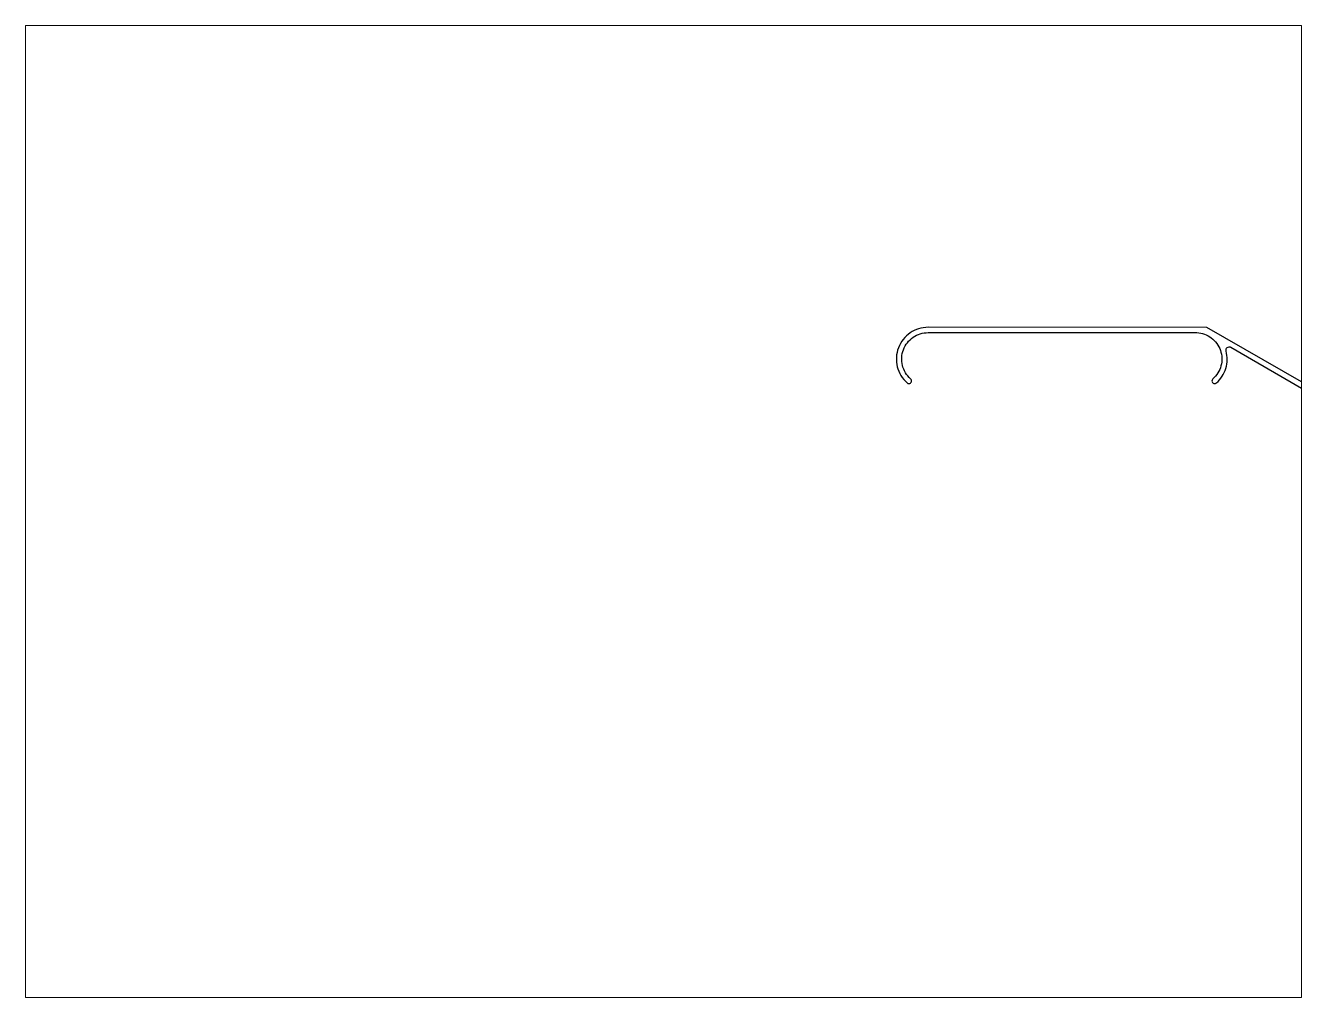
# Paper-space layout 'Layout1' of a CAD drawing. Extents: x 27 to 240, y 20 to 183.
# The model-space entities are those that its viewports show. They can reach past a viewport. Long polylines and large blocks are cut down to what shows.
import ezdxf

# ---------------------------------------------------------------- set-up
doc = ezdxf.new("R2010")
doc.units = 0
doc.header["$LTSCALE"] = 15
doc.layers.get('0').update_dxf_attribs({"linetype": 'CONTINUOUS'})

msp = doc.modelspace()

# ---------------------------------------------------------------- linework, layer by layer
at = {"color": 0, "linetype": 'CONTINUOUS', "ltscale": 0.05}
msp.add_lwpolyline([(270.53, 185.99, 0.691922), (264.16, 169.19, 0.182622), (264.69, 168.99, 0.691157), (265.22, 170.39, -0.691922), (270.53, 184.39), (351.73, 184.38, -0.672767), (356.59, 170.38, 0.69171), (357.12, 168.98, 0.182236), (357.65, 169.18, 0.283639), (360.6, 178.82, -0.665956), (362.07, 179.94), (383.45, 167.59, 0.414214), (383.86, 167.7), (384.36, 168.57, 0.414214), (384.25, 168.98), (354.8, 185.98), (270.53, 185.99)], format="xyb", dxfattribs=at)

psp = doc.layouts.get("Layout1")

# ---------------------------------------------------------------- viewports
at = {"layer": '0', "color": 0, "linetype": 'BYBLOCK', "ltscale": 0.05}
psp.add_viewport(center=(133.35, 101.6), size=(213.36, 162.56), view_center_point=(190.51, 130.3), view_height=293.8955, dxfattribs=at)

doc.saveas('drawing.dxf')
